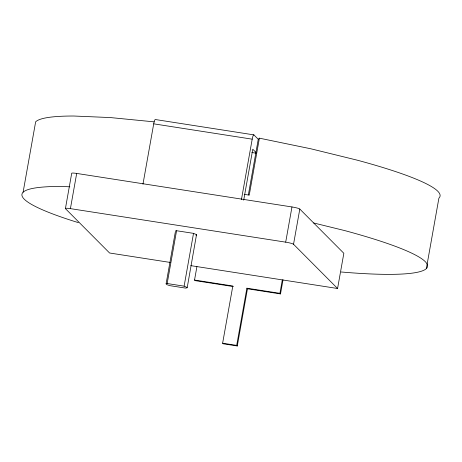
<?xml version="1.0" encoding="UTF-8"?>
<svg xmlns="http://www.w3.org/2000/svg" width="462" height="462" viewBox="0 0 462 462"><rect width="100%" height="100%" fill="white"/><g stroke="black" fill="none" stroke-linecap="round" stroke-linejoin="round"><path stroke-width="0.69" d="M23.1 192.232L35.643 121.818A205.983 25.462 10.1 0 1 73.718 116.02L110.343 117.567L154.198 121.864M170.143 262.428L109.581 252.997L65.413 208.628L71.685 173.417A6.07 0.751 10.1 0 1 76.686 173.429L291.967 206.953A6.982 0.86 10.1 0 1 299.809 209.061L343.844 253.297L337.572 288.502L190.806 265.644M65.413 208.628A6.07 0.751 10.1 0 1 70.415 208.633L76.686 173.429M142.96 184.194L153.713 123.833A5.197 0.895 -81.1 0 1 155.394 119.537L253.881 134.875L258.264 139.276L248.365 194.86M166.164 283.454L175.323 232.051M196.523 234.627L187.179 287.803L185.493 288.092L169.797 285.643L166.817 284.632L165.979 283.789L167.163 283.529L176.571 230.723L193.52 233.362L196.523 234.627L196.587 234.996L195.923 235.222M187.122 287.439L184.113 286.169L193.52 233.362M233.402 286.59L195.114 280.625L194.531 280.036L196.916 266.661M241.447 199.532L252.2 139.172A5.197 0.895 -81.1 0 1 253.881 134.875M243.699 200.156L252.772 149.22L255.931 152.391M237.277 345.98L236.694 345.391L246.881 288.19L247.465 288.779L237.277 345.98L223.215 343.792L222.626 343.202L232.819 286.001L194.531 280.036M426.357 268.572L438.9 198.158A205.983 25.462 10.1 0 0 357.242 160.175L310.822 148.787L259.396 138.167L249.237 195.166L244.3 194.311M337.572 288.502L293.537 244.265A6.982 0.86 10.1 0 0 285.695 242.157L291.967 206.953M283.015 279.839L280.503 293.924L279.92 293.335L282.305 279.955M293.537 244.265L299.809 209.061M258.264 139.276L259.396 138.167M176.571 230.723L175.387 230.983L175.445 231.347M69.82 186.798L61.175 186.434A205.983 25.462 10.1 0 0 78.367 222.638M153.713 123.833L252.2 139.172M251.859 152.512L256.11 153.176M70.415 208.633L285.695 242.157M246.881 288.19L279.92 293.335M247.465 288.779L280.503 293.924M167.163 283.529L184.113 286.169M222.626 343.202L236.694 345.391M313.658 222.973L344.704 230.584A205.983 25.462 10.1 0 1 341.089 271.979"/></g></svg>
